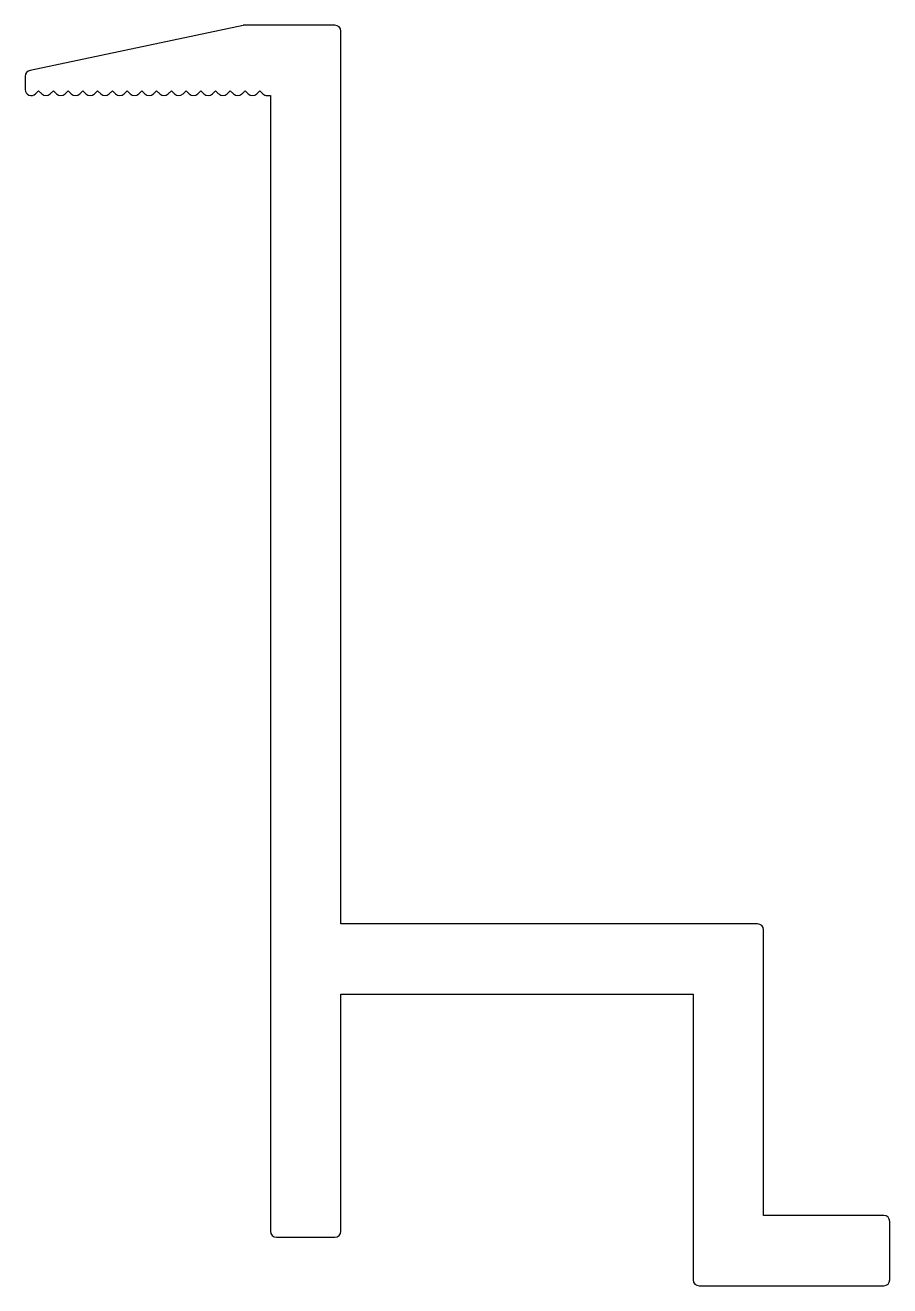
# Model space of a CAD drawing. Extents: x 1.3 to 36.9, y 3.7 to 55.6.
import ezdxf

# ---------------------------------------------------------------- set-up
doc = ezdxf.new("R2010")
doc.units = 0
doc.layers.get('0').update_dxf_attribs({"linetype": 'CONTINUOUS'})

msp = doc.modelspace()

# ---------------------------------------------------------------- linework, layer by layer
at = {"color": 7, "linetype": 'CONTINUOUS'}
for p, q in [((10.316, 55.627), (1.54, 53.774)), ((14.091, 55.633), (10.367, 55.633)), ((14.341, 18.634), (14.341, 55.383)), ((1.341, 53.53), (1.341, 52.983)), ((1.768, 52.806), (1.895, 52.933)), ((1.895, 52.933), (2.022, 52.806)), ((2.375, 52.806), (2.502, 52.933)), ((2.502, 52.933), (2.629, 52.806)), ((2.982, 52.806), (3.109, 52.933)), ((3.109, 52.933), (3.236, 52.806)), ((3.589, 52.806), (3.716, 52.933)), ((3.716, 52.933), (3.843, 52.806)), ((4.196, 52.806), (4.323, 52.933)), ((4.323, 52.933), (4.45, 52.806)), ((4.804, 52.806), (4.93, 52.933)), ((4.93, 52.933), (5.057, 52.806)), ((5.411, 52.806), (5.537, 52.933)), ((5.537, 52.933), (5.664, 52.806)), ((6.018, 52.806), (6.145, 52.933)), ((6.145, 52.933), (6.271, 52.806)), ((6.625, 52.806), (6.752, 52.933)), ((6.752, 52.933), (6.878, 52.806)), ((7.232, 52.806), (7.359, 52.933)), ((7.359, 52.933), (7.486, 52.806)), ((7.839, 52.806), (7.966, 52.933)), ((7.966, 52.933), (8.093, 52.806)), ((8.446, 52.806), (8.573, 52.933)), ((8.573, 52.933), (8.7, 52.806)), ((9.053, 52.806), (9.18, 52.933)), ((9.18, 52.933), (9.307, 52.806)), ((9.66, 52.806), (9.787, 52.933)), ((9.787, 52.933), (9.914, 52.806)), ((10.268, 52.806), (10.394, 52.933)), ((10.394, 52.933), (10.521, 52.806)), ((10.875, 52.806), (11.001, 52.933)), ((11.001, 52.933), (11.128, 52.806)), ((11.305, 52.733), (11.441, 52.733)), ((11.441, 52.733), (11.441, 5.984)), ((31.491, 18.634), (14.341, 18.634)), ((31.741, 6.634), (31.741, 18.384)), ((14.341, 5.984), (14.341, 15.734)), ((14.341, 15.734), (28.841, 15.734)), ((28.841, 15.734), (28.841, 3.984)), ((36.691, 6.634), (31.741, 6.634)), ((36.941, 3.984), (36.941, 6.384)), ((11.691, 5.734), (14.091, 5.734)), ((29.091, 3.734), (36.691, 3.734))]:
    msp.add_line(p, q, dxfattribs=at)
for centre, start, end in [((10.367, 55.383), 90, 101.9207), ((14.091, 55.383), 0, 90), ((1.591, 53.53), 101.9207, 180), ((1.591, 52.983), 180, 315), ((2.198, 52.983), 225, 315), ((2.805, 52.983), 225, 315), ((3.413, 52.983), 225, 315), ((4.02, 52.983), 225, 315), ((4.627, 52.983), 225, 315), ((5.234, 52.983), 225, 315), ((5.841, 52.983), 225, 315), ((6.448, 52.983), 225, 315), ((7.055, 52.983), 225, 315), ((7.662, 52.983), 225, 315), ((8.269, 52.983), 225, 315), ((8.877, 52.983), 225, 315), ((9.484, 52.983), 225, 315), ((10.091, 52.983), 225, 315), ((10.698, 52.983), 225, 315), ((11.305, 52.983), 225, 270), ((31.491, 18.384), 0, 90), ((36.691, 6.384), 0, 90), ((11.691, 5.984), 180, 270), ((14.091, 5.984), 270, 0), ((29.091, 3.984), 180, 270), ((36.691, 3.984), 270, 0)]:
    msp.add_arc(centre, 0.25, start, end, dxfattribs=at)

doc.saveas('drawing.dxf')
